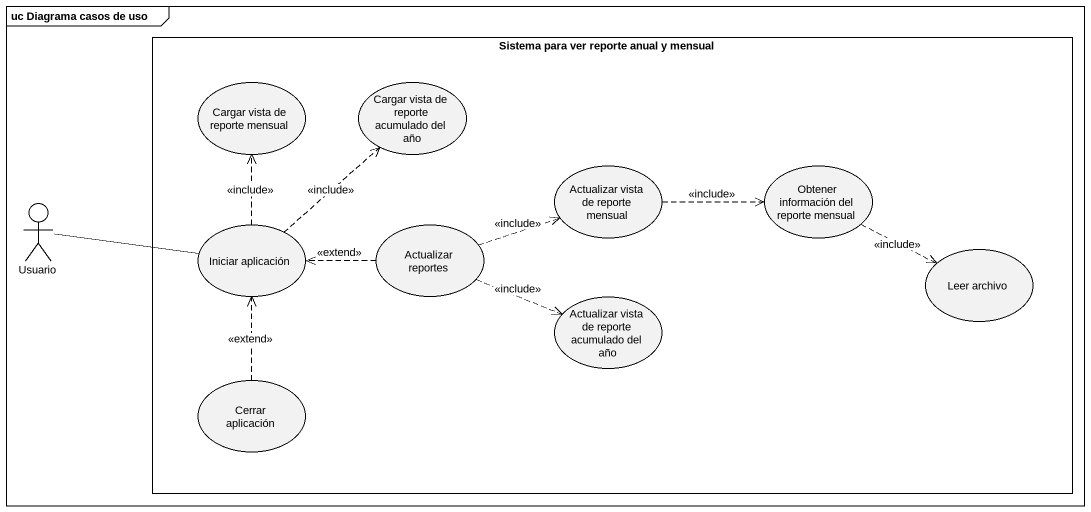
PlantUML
@startuml
mainframe uc Diagrama casos de uso
rectangle "Sistema para ver reporte anual y mensual" as Sistema_para_ver_reporte {
  usecase "Cargar vista de reporte mensual" as Cargar_vista_de_reporte
  usecase "Cargar vista de reporte acumulado del año" as Cargar_vista_de_reporte_2
  usecase "Actualizar vista de reporte mensual" as Actualizar_vista_de_reporte
  usecase "Obtener información del reporte mensual" as Obtener_información_del
  usecase "Iniciar aplicación" as Iniciar_aplicación
  usecase "Actualizar reportes" as Actualizar_reportes
  usecase "Leer archivo" as Leer_archivo
  usecase "Actualizar vista de reporte acumulado del año" as Actualizar_vista_de_reporte_2
  usecase "Cerrar aplicación" as Cerrar_aplicación
}
actor Usuario
Actualizar_vista_de_reporte .right.> Obtener_información_del : <<include>>
Obtener_información_del .right.> Leer_archivo : <<include>>
Usuario -right- Iniciar_aplicación
Iniciar_aplicación .up.> Cargar_vista_de_reporte : <<include>>
Iniciar_aplicación .up.> Cargar_vista_de_reporte_2 : <<include>>
Actualizar_reportes .right.> Actualizar_vista_de_reporte : <<include>>
Actualizar_reportes .left.> Iniciar_aplicación : <<extend>>
Actualizar_reportes .right.> Actualizar_vista_de_reporte_2 : <<include>>
Cerrar_aplicación .up.> Iniciar_aplicación : <<extend>>
@enduml
